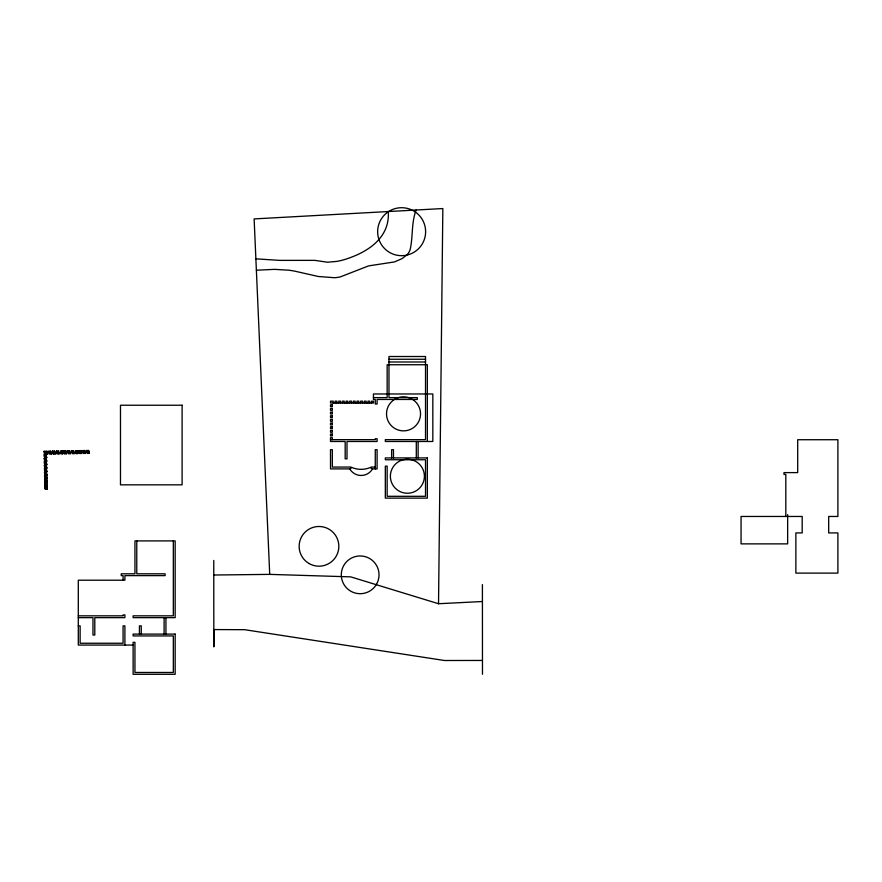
<?xml version="1.0" encoding="UTF-8"?>
<svg xmlns="http://www.w3.org/2000/svg" width="882" height="882" viewBox="0 0 882 882"><rect width="100%" height="100%" fill="white"/><g stroke="black" fill="none" stroke-linecap="round" stroke-linejoin="round"><path stroke-width="1.32" d="M482.476 674.3L482.41 584.601M482.366 601.524L438.53 603.729L442.841 208.549L254.126 218.912L269.716 574.38L213.775 575.02M388.267 211.548C390.053 236.244 370.242 250.554 349.382 257.941A72.247 72.247 0 0 1 337.089 261.37L327.487 262.219L314.885 260.366L279.781 260.377L255.912 258.845M416.15 209.993C411.166 222.837 413.195 236.806 410.075 249.904A14.035 14.035 0 0 1 406.9 254.931L401.994 258.658L394.508 261.921L368.621 265.879L340.397 276.86A33.417 33.417 0 0 1 334.421 277.709L318.325 276.496L294.676 271.138A92.875 92.875 0 0 0 288.69 270.19L274.578 269.363L256.419 270.212M375.269 467.063L371.421 467.063A24.343 24.343 0 0 1 350.849 467.063L332.327 467.063L332.327 449.699L330.507 449.699L330.507 468.893L349.735 468.893L351.323 467.978M44.1 451.297L46.933 451.242L47.628 454.131L44.784 454.186L44.1 451.297L44.75 452.433M48.83 451.209L50.726 451.176L51.41 454.054L49.513 454.087L48.83 451.209L49.491 452.334M52.611 451.143L54.508 451.099L55.169 452.234L55.191 453.987L53.306 454.021L52.611 451.143L53.306 454.021M56.404 451.066L58.289 451.033L58.984 453.91L57.087 453.943L56.404 451.066L57.054 452.19M62.082 450.956L60.185 450.989L60.219 452.742L60.869 453.877L62.765 453.833L62.082 450.956L62.765 453.833M63.967 450.923L65.863 450.889L66.514 452.014L66.547 453.767L64.662 453.8L63.967 450.923L64.662 453.8M67.76 450.845L69.645 450.812L70.34 453.69L68.443 453.734L67.76 450.845L68.41 451.981M71.541 450.779L73.438 450.746L74.121 453.624L72.225 453.657L71.541 450.779L72.192 451.904M77.219 450.669L75.323 450.702L75.356 452.455L76.017 453.591L77.903 453.546L77.219 450.669L77.903 453.546M79.115 450.636L81.001 450.592L81.662 451.727L81.695 453.48L79.799 453.513L79.115 450.636L79.799 453.513M82.897 450.559L84.793 450.526L85.477 453.403L83.581 453.447L82.897 450.559L83.547 451.694M86.679 450.493L88.575 450.448L89.225 451.584L89.258 453.337L87.373 453.37L86.679 450.493L87.373 453.37M44.133 453.05L46.967 452.995L47.628 454.131M48.863 452.962L50.759 452.929L51.41 454.054M52.644 452.885L54.541 452.852L55.191 453.987M56.437 452.819L58.322 452.786L58.984 453.91M60.219 452.742L62.115 452.709M64 452.675L65.896 452.642L66.547 453.767M67.793 452.598L69.678 452.565L70.34 453.69M71.574 452.532L73.471 452.499L74.121 453.624M75.356 452.455L77.252 452.422M79.148 452.389L81.034 452.345L81.695 453.48M82.93 452.312L84.826 452.279L85.477 453.403M86.712 452.245L88.608 452.201L89.258 453.337M44.166 454.803L46.051 454.77L46.746 457.648L44.85 457.681L44.166 454.803L44.817 455.939M44.199 456.556L46.084 456.523L46.746 457.648M44.221 458.309L46.118 458.276L46.801 461.154L44.916 461.187L44.221 458.309L44.883 459.434M44.254 460.062L46.151 460.029L46.801 461.154M44.287 461.815L46.184 461.782L46.867 464.66L44.971 464.693L44.287 461.815L44.938 462.94M44.321 463.568L46.217 463.535L46.867 464.66M44.354 465.321L46.239 465.288L46.933 468.166L45.037 468.199L44.354 465.321L45.004 466.446M44.387 467.074L46.272 467.041L46.933 468.166M44.409 468.827L46.305 468.794L46.989 471.672L45.103 471.705L44.409 468.827L45.07 469.952M44.442 470.58L46.338 470.547L46.989 471.672M44.475 472.333L46.371 472.3L47.055 475.178L45.158 475.211L44.475 472.333L45.125 473.458M44.508 474.086L46.404 474.053L47.055 475.178M44.541 475.839L46.426 475.806L47.088 476.93L47.121 478.683L45.225 478.717L44.541 475.839L45.225 478.717M44.574 477.592L46.459 477.559L47.121 478.683M44.596 479.345L46.492 479.312L47.143 480.436L47.176 482.189L45.291 482.222L44.596 479.345L45.291 482.222M44.629 481.098L46.526 481.065L47.176 482.189M44.651 482.818L46.537 482.785L47.209 483.942L47.242 485.695L45.346 485.728L44.651 482.818L45.346 485.728M44.673 484.571L46.57 484.538L47.242 485.695M44.728 486.357L46.614 486.313L47.275 487.448L47.308 489.301L45.412 489.334L44.728 486.357L45.412 489.334M44.762 488.209L46.647 488.176L47.308 489.301M482.454 660.453L444.495 660.508L244.612 629.693L213.896 629.572L213.83 646.881L213.764 560.456M388.973 359.25L425.521 359.25M388.973 361.995L425.521 361.995M387.154 393.967L373.45 393.967L373.45 399.458L375.269 399.458L375.269 404.022L377.099 404.022L377.099 399.458L417.296 399.458L417.296 397.628L388.973 397.628L388.973 356.515L425.521 356.515L425.521 439.655L385.324 439.655L385.324 441.485L432.83 441.485L432.83 393.967L388.973 393.967M373.45 397.628L387.154 397.628L387.154 364.74L427.351 364.74L427.351 441.485M330.507 439.655L375.269 439.655L375.269 438.74L377.099 438.74L377.099 441.485L347.001 441.485L347.001 458.838L345.171 458.838L345.171 441.485L330.507 441.485L330.507 437.715L332.327 437.715L332.327 439.655M349.735 468.893A13.164 13.164 0 0 0 372.535 468.893L377.099 468.893L377.099 449.699L375.269 449.699L375.269 468.893M78.3 615.834L123.072 615.834L123.072 614.919L124.902 614.919L124.902 617.654L94.793 617.654L94.793 635.018L92.974 635.018L92.974 617.654L78.3 617.654M78.3 625.878L80.13 625.878L80.13 643.243L123.072 643.243L123.072 625.878L124.902 625.878L124.902 645.062M133.138 645.062L78.3 645.062L78.3 580.202L124.902 580.202L124.902 575.626L165.099 575.626L165.099 573.807L136.776 573.807L136.776 540.909M269.716 574.38L350.694 576.861L438.53 603.729M370.947 467.978L372.535 468.893M88.575 450.448L88.608 452.201M84.793 450.526L84.826 452.279M81.001 450.592L81.034 452.345M75.984 451.838L76.017 453.591M73.438 450.746L73.471 452.499M69.645 450.812L69.678 452.565M65.863 450.889L65.896 452.642M58.289 451.033L58.322 452.786M54.508 451.099L54.541 452.852M50.726 451.176L50.759 452.929M46.933 451.242L46.967 452.995M46.051 454.77L46.084 456.523M46.118 458.276L46.151 460.029M46.184 461.782L46.217 463.535M46.239 465.288L46.272 467.041M46.305 468.794L46.338 470.547M46.371 472.3L46.404 474.053M46.426 475.806L46.459 477.559M46.492 479.312L46.526 481.065M46.614 486.313L46.647 488.176M46.537 482.785L46.57 484.538M787.648 514.636L787.648 543.874L741.056 543.874L741.056 516.466L802.19 516.466L802.19 532.915L795.873 532.915L795.873 573.113L837.9 573.113L837.9 532.915L828.683 532.915L828.683 516.466L837.9 516.466L837.9 439.721L797.703 439.721L797.703 472.609L783.999 472.609L783.999 474.439L785.818 474.439L785.818 516.466M418.134 441.485L418.134 457.923M416.304 441.485L416.304 457.923M393.471 457.923L393.471 449.699L391.641 449.699L391.641 457.923M371.62 402.997L371.62 401.167L373.45 401.167L373.45 402.997L330.507 402.997L330.507 401.167L333.242 401.167L333.242 402.997M369.79 402.997L369.79 401.167L367.959 401.167L367.959 402.997M366.14 402.997L366.14 401.167L364.31 401.167L364.31 402.997M362.48 402.997L362.48 401.167L360.65 401.167L360.65 402.997M358.831 402.997L358.831 401.167L357.001 401.167L357.001 402.997M355.17 402.997L355.17 401.167L353.34 401.167L353.34 402.997M351.521 402.997L351.521 401.167L349.691 401.167L349.691 402.997M347.861 402.997L347.861 401.167L346.042 401.167L346.042 402.997M344.212 402.997L344.212 401.167L342.381 401.167L342.381 402.997M340.551 402.997L340.551 401.167L338.732 401.167L338.732 402.997M336.902 402.997L336.902 401.167L335.072 401.167L335.072 402.997M173.324 540.909L173.324 615.834L133.116 615.834L133.116 617.654L175.165 617.654L175.165 540.909L134.946 540.909L134.957 573.807L121.242 573.807L121.253 575.626L123.083 575.626L123.083 580.202M165.937 617.654L165.937 634.103M164.107 617.654L164.107 634.103M141.263 634.103L141.263 625.878L139.433 625.878L139.433 634.103M376.504 584.259L375.853 585.306A18.864 18.864 0 0 1 341.455 577.291L341.334 576.056A18.864 18.864 0 0 1 364.453 556.454A18.864 18.864 0 0 1 376.504 584.259M388.3 211.746L387.022 212.661A23.99 23.99 0 0 0 378.918 239.408L379.469 240.874A23.99 23.99 0 0 0 406.315 255.229L407.848 254.865A23.99 23.99 0 0 0 416.238 212.661L414.959 211.746A23.99 23.99 0 0 0 388.3 211.746M395.026 399.105L394.078 399.7A17.023 17.023 0 0 0 390.737 425.069A17.023 17.023 0 0 0 416.326 425.069A17.023 17.023 0 0 0 412.985 399.7L412.037 399.105A17.023 17.023 0 0 0 408.994 397.727L407.936 397.407A17.023 17.023 0 0 0 399.127 397.407L398.058 397.727A17.023 17.023 0 0 0 395.026 399.105M404.066 459.555L402.986 459.809A17.023 17.023 0 0 0 393.449 486.004A17.023 17.023 0 0 0 421.331 486.004A17.023 17.023 0 0 0 411.795 459.809L410.714 459.555A17.023 17.023 0 0 0 404.066 459.555M332.327 404.827L330.507 404.827L330.507 406.657L332.327 406.657L332.327 404.827M182.1 405.235L120.481 405.235L120.481 484.835L182.1 484.835L182.1 405.235M332.327 408.476L330.507 408.476L330.507 410.306L332.327 410.306L332.327 408.476M332.327 412.137L330.507 412.137L330.507 413.967L332.327 413.967L332.327 412.137M332.327 415.786L330.507 415.786L330.507 417.616L332.327 417.616L332.327 415.786M332.327 419.446L330.507 419.446L330.507 421.276L332.327 421.276L332.327 419.446M332.327 423.095L330.507 423.095L330.507 424.926L332.327 424.926L332.327 423.095M332.327 426.756L330.507 426.756L330.507 428.575L332.327 428.575L332.327 426.756M332.327 430.405L330.507 430.405L330.507 432.235L332.327 432.235L332.327 430.405M332.327 434.065L330.507 434.065L330.507 435.884L332.327 435.884L332.327 434.065M427.351 457.923L385.324 457.923L385.324 459.754L425.521 459.754L425.521 496.301L387.154 496.301L387.154 466.148L385.324 466.148L385.324 498.121L427.351 498.121L427.351 457.923M175.165 634.103L133.116 634.103L133.116 635.933L173.324 635.933L173.324 672.47L134.946 672.47L134.946 642.328L133.116 642.328L133.138 674.3L175.165 674.3L175.165 634.103M309.064 563.532A19.856 19.856 0 0 0 338.842 546.344A19.856 19.856 0 0 0 309.064 529.145A19.856 19.856 0 0 0 309.064 563.532"/></g></svg>
